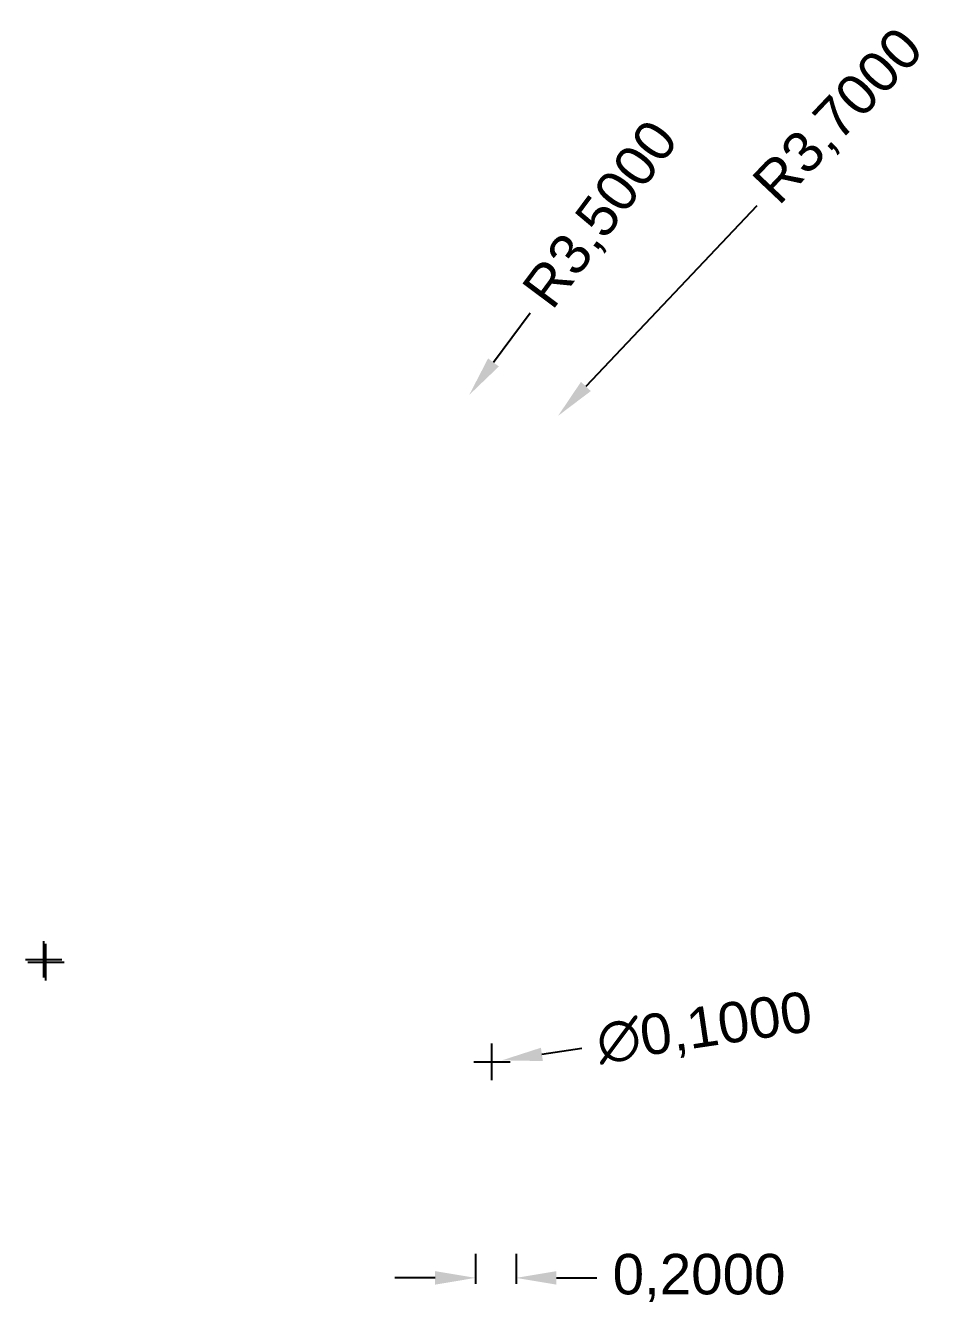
# Model space of a CAD drawing. Header units: millimetres. Extents: x -239 to 805, y -779 to 510.
# Drawn here: x 130.97 to 135.44, y -65.49 to -59.16 of the extents above; entities that cross this region are included whole.
import ezdxf

# ---------------------------------------------------------------- set-up
doc = ezdxf.new("R2010")
doc.units = ezdxf.units.MM
doc.header["$MEASUREMENT"] = 0
doc.layers.add('Dimensiuni interior', color=11, linetype='Continuous', plot=False)
doc.styles.get("Standard").update_dxf_attribs({"font": 'arial.ttf'})
doc.dimstyles.new('Mici', dxfattribs={"dimtxt": 0.05, "dimasz": 0.05, "dimexe": 0.03, "dimexo": 0.0625, "dimgap": 0.09, "dimtad": 0, "dimdec": 4, "dimzin": 0, "dimtxsty": 'Standard', "dimcen": 0.09, "dimclrd": 1, "dimclre": 1, "dimadec": 0, "dimazin": 0, "dimtfac": 1, "dimtdec": 4, "dimtofl": 0, "dimtmove": 0, "dimatfit": 3, "dimfxl": 1, "dimtolj": 1, "dimtzin": 0, "dimarcsym": 0})

# ---------------------------------------------------------------- blocks, each defined once
blk = doc.blocks.new('*D8')
at = {"layer": 'Defpoints', "color": 0, "transparency": 16777216}
for p in [(245.5621, 128.0236), (245.7621, 128.0236), (245.7621, 127.8429)]:
    blk.add_point(p, dxfattribs=at)
at = {"layer": 'Dimensiuni interior', "color": 1, "lineweight": -2, "transparency": 16777216}
for p, q in [((245.5621, 127.9611), (245.5621, 127.8129)), ((245.7621, 127.9611), (245.7621, 127.8129)), ((245.3621, 127.8429), (245.1621, 127.8429)), ((245.9621, 127.8429), (246.1621, 127.8429))]:
    blk.add_line(p, q, dxfattribs=at)
at = {"layer": 'Dimensiuni interior', "color": 1, "transparency": 16777216}
for points in [[(245.3621, 127.8762), (245.3621, 127.8095), (245.5621, 127.8429)], [(245.9621, 127.8762), (245.9621, 127.8095), (245.7621, 127.8429)]]:
    blk.add_solid(points, dxfattribs=at)
at = {"layer": 'Dimensiuni interior', "color": 0, "transparency": 16777216, "insert": (246.6669, 127.8429), "char_height": 0.2, "attachment_point": 5}
blk.add_mtext('\\A1;0,2000', dxfattribs=at)
blk = doc.blocks.new('*D12')
at = {"layer": 'Defpoints', "color": 0, "transparency": 16777216}
for p in [(245.5933, 128.9039), (245.6922, 128.9186)]:
    blk.add_point(p, dxfattribs=at)
at = {"layer": 'Dimensiuni interior', "color": 1, "lineweight": -2, "transparency": 16777216}
for p, q in [((245.6427, 128.8212), (245.6427, 129.0012)), ((246.0879, 128.9773), (245.89, 128.9479)), ((245.5527, 128.9112), (245.7327, 128.9112))]:
    blk.add_line(p, q, dxfattribs=at)
at = {"layer": 'Dimensiuni interior', "color": 1, "transparency": 16777216}
blk.add_solid([(245.8851, 128.9809), (245.8949, 128.915), (245.6922, 128.9186)], dxfattribs=at)
at = {"layer": 'Dimensiuni interior', "color": 0, "transparency": 16777216, "insert": (246.6948, 129.0675), "char_height": 0.2, "attachment_point": 5, "rotation": 8.44667}
blk.add_mtext('\\A1;∅0,1000', dxfattribs=at)
blk = doc.blocks.new('*D13')
at = {"layer": 'Defpoints', "color": 0, "transparency": 16777216}
for p in [(245.9701, 132.1057, 0.05), (243.4274, 129.4178, 0.05)]:
    blk.add_point(p, dxfattribs=at)
at = {"layer": 'Dimensiuni interior', "color": 1, "lineweight": -2, "transparency": 16777216}
for p, q in [((246.952, 133.1436), (246.1076, 132.251)), ((243.4274, 129.3278), (243.4274, 129.5078)), ((243.3374, 129.4178), (243.5174, 129.4178))]:
    blk.add_line(p, q, dxfattribs=at)
at = {"layer": 'Dimensiuni interior', "color": 1, "transparency": 16777216}
blk.add_solid([(246.0833, 132.2739), (246.1318, 132.2281), (245.9701, 132.1057)], dxfattribs=at)
at = {"layer": 'Dimensiuni interior', "color": 0, "transparency": 16777216, "insert": (247.3646, 133.5798), "char_height": 0.2, "attachment_point": 5, "rotation": 46.58957}
blk.add_mtext('\\A1;R3,7000', dxfattribs=at)
blk = doc.blocks.new('*D14')
at = {"layer": 'Defpoints', "color": 0, "transparency": 16777216}
for p in [(245.5309, 132.2094, 0.05), (243.438, 129.4041, 0.05)]:
    blk.add_point(p, dxfattribs=at)
at = {"layer": 'Dimensiuni interior', "color": 1, "lineweight": -2, "transparency": 16777216}
for p, q in [((245.832, 132.6129), (245.6505, 132.3697)), ((243.438, 129.3141), (243.438, 129.4941)), ((243.348, 129.4041), (243.528, 129.4041))]:
    blk.add_line(p, q, dxfattribs=at)
at = {"layer": 'Dimensiuni interior', "color": 1, "transparency": 16777216}
blk.add_solid([(245.6238, 132.3896), (245.6772, 132.3497), (245.5309, 132.2094)], dxfattribs=at)
at = {"layer": 'Dimensiuni interior', "color": 0, "transparency": 16777216, "insert": (246.1911, 133.0942), "char_height": 0.2, "attachment_point": 5, "rotation": 53.27431}
blk.add_mtext('\\A1;R3,5000', dxfattribs=at)
blk = doc.blocks.new('A$Cf695e40b')
at = {"layer": 'Dimensiuni interior'}
for center, mpoint, picture, middle in [((243.42741, 129.41785, -21.58831), (245.97012, 132.10571, -21.58831), '*D13', (247.36463, 133.57983, -21.63831)), ((243.43797, 129.40408, -21.58831), (245.53092, 132.20935, -21.58831), '*D14', (246.19111, 133.09424, -21.63831))]:
    dim = blk.add_radius_dim(center=center, mpoint=mpoint, dimstyle='Mici', override={"dimtxt": 0.2, "dimasz": 0.2}, dxfattribs=at)
    dim.commit()
    dim.dimension.update_dxf_attribs({"geometry": picture, "text_midpoint": middle, "dimtype": 132})
dim = blk.add_diameter_dim_2p(p1=(245.59327, 128.90388, -21.58831), p2=(245.69219, 128.91857, -21.58831), dimstyle='Mici', override={"dimtxt": 0.2, "dimasz": 0.2}, dxfattribs=at)
dim.commit()
dim.dimension.update_dxf_attribs({"geometry": '*D12', "text_midpoint": (246.6948, 129.06746, -21.58831)})
dim = blk.add_linear_dim(base=(245.76213, 127.84285, -31.68835), p1=(245.56213, 128.02364, -31.68835), p2=(245.76213, 128.02364, -31.68835), dimstyle='Mici', override={"dimtxt": 0.2, "dimasz": 0.2}, dxfattribs=at)
dim.commit()
dim.dimension.update_dxf_attribs({"geometry": '*D8', "text_midpoint": (246.66694, 127.84285, -31.68835)})

msp = doc.modelspace()

# ---------------------------------------------------------------- block references
msp.add_blockref('A$Cf695e40b', (-112.36582, -193.19844))

doc.saveas('drawing.dxf')
